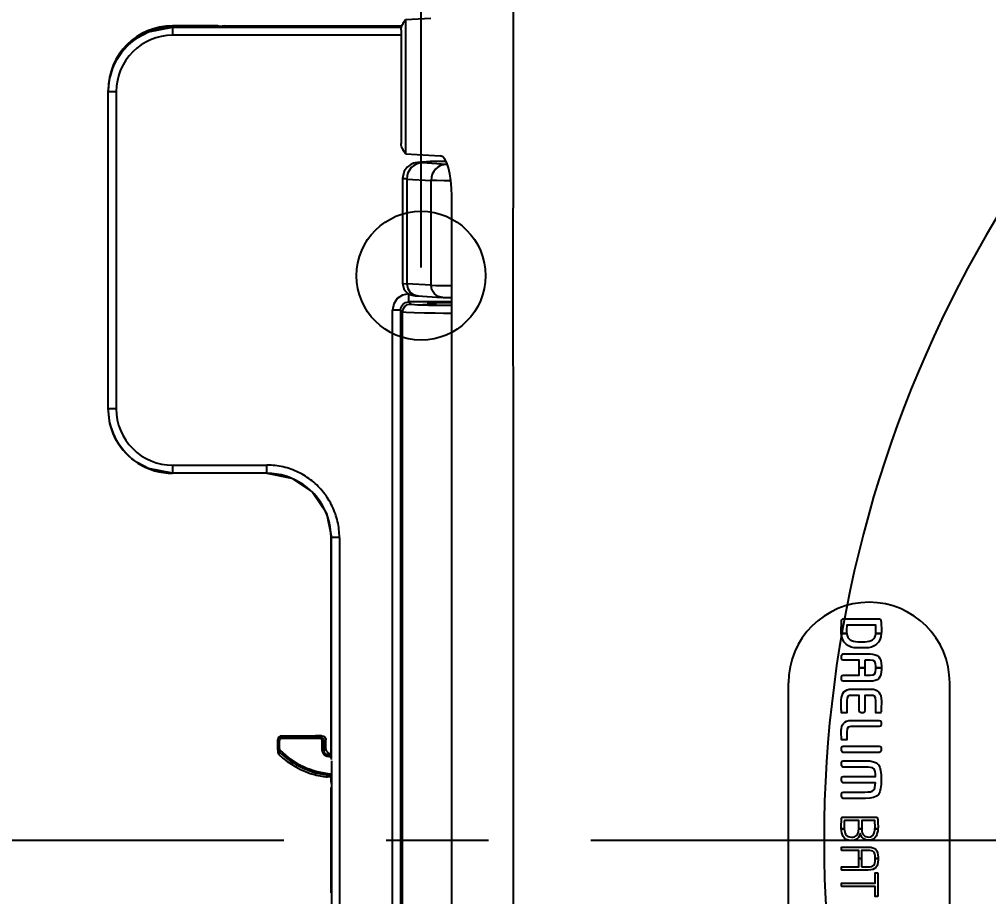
# Model space of a CAD drawing. Header units: millimetres. Extents: x 9575 to 12140, y 93 to 2418.
# Drawn here: x 9979.8 to 10100.1, y 1746.8 to 1855.6 of the extents above; entities that cross this region are included whole.
import ezdxf
from ezdxf.lldxf.tags import DXFTag

# ---------------------------------------------------------------- set-up
doc = ezdxf.new("R2010")
doc.units = ezdxf.units.MM
doc.linetypes.add('CENTER', pattern=[50.8, 31.75, -6.35, 6.35, -6.35])
for name, color, linetype in [('3', 3, 'Continuous'), ('CENTER', 2, 'CENTER'), ('THIN', 8, 'Continuous')]:
    doc.layers.add(name, color=color, linetype=linetype)
doc.styles.get("Standard").update_dxf_attribs({"font": 'NanumGothic.ttf'})
tags = doc.linetypes.add('DASHED', pattern=[0.75, 0.5, -0.25]).pattern_tags.tags
tags[6:7] = [DXFTag(74, 4), DXFTag(75, 0), DXFTag(340, '0'), DXFTag(46, 1.0), DXFTag(50, 0.0), DXFTag(44, 0.0), DXFTag(45, 0.0)]
tags[4:5] = [DXFTag(74, 4), DXFTag(75, 0), DXFTag(340, '0'), DXFTag(46, 1.0), DXFTag(50, 0.0), DXFTag(44, 0.0), DXFTag(45, 0.0)]
doc.dimstyles.new('ISO-25', dxfattribs={"dimtxt": 20, "dimasz": 20, "dimexe": 3, "dimexo": 1, "dimgap": 5, "dimtad": 1, "dimtoh": 1, "dimdec": 0, "dimtxsty": 'Standard', "dimcen": 0, "dimclrd": 3, "dimclre": 3, "dimclrt": 2, "dimadec": 0, "dimazin": 0, "dimtfac": 1, "dimtdec": 0, "dimtmove": 0, "dimatfit": 3, "dimfxl": 0, "dimarcsym": 0})

# ---------------------------------------------------------------- blocks, each defined once
blk = doc.blocks.new('*D39')
at = {"color": 3, "lineweight": -2}
for p, q in [((10029.63, 1824.83), (10029.63, 2011.41)), ((10499.63, 1755.83), (10499.63, 2011.41)), ((10049.63, 2001.41), (10479.63, 2001.41))]:
    blk.add_line(p, q, dxfattribs=at)
at = {"color": 3}
for points in [[(10049.63, 2004.74), (10049.63, 1998.08), (10029.63, 2001.41)], [(10479.63, 2004.74), (10479.63, 1998.08), (10499.63, 2001.41)]]:
    blk.add_solid(points, dxfattribs=at)
at = {"layer": 'Defpoints', "color": 0}
for p in [(10499.63, 2001.41), (10029.63, 1823.83), (10499.63, 1754.83)]:
    blk.add_point(p, dxfattribs=at)
at = {"color": 2, "insert": (10264.63, 2018.91), "char_height": 25, "attachment_point": 5}
blk.add_mtext('470', dxfattribs=at)
blk = doc.blocks.new('*D42')
at = {"color": 3, "lineweight": -2}
for p, q in [((9764.63, 1754.83), (9764.63, 2062.23)), ((10499.63, 1756.83), (10499.63, 2062.23)), ((9784.63, 2052.23), (10479.63, 2052.23))]:
    blk.add_line(p, q, dxfattribs=at)
at = {"color": 3}
for points in [[(9784.63, 2055.57), (9784.63, 2048.9), (9764.63, 2052.23)], [(10479.63, 2055.57), (10479.63, 2048.9), (10499.63, 2052.23)]]:
    blk.add_solid(points, dxfattribs=at)
at = {"layer": 'Defpoints', "color": 0}
for p in [(10499.63, 2052.23), (10499.63, 1755.83), (9764.63, 1753.83)]:
    blk.add_point(p, dxfattribs=at)
at = {"color": 2, "insert": (10132.13, 2069.73), "char_height": 25, "attachment_point": 5}
blk.add_mtext('735', dxfattribs=at)
blk = doc.blocks.new('2E12E')
at = {"color": 2}
for p, q in [((6809.69, 1177.76), (6812.84, 1177.95)), ((6809.69, 1177.76), (6809.69, 1161.12)), ((6786.36, 1176.99), (6780.79, 1176.99)), ((6780.79, 1176.84), (6783.89, 1176.84)), ((6780.79, 1176.84), (6780.79, 1176.82)), ((6780.79, 1176.82), (6809.23, 1176.82)), ((6786.31, 1176.95), (6785.79, 1176.86)), ((6786.31, 1176.95), (6786.36, 1176.99)), ((6787.18, 1177.01), (6786.38, 1176.87)), ((6787.18, 1177.01), (6809.28, 1177)), ((6809.15, 1176.51), (6809.15, 1162.38)), ((6809.15, 1175.82), (6780.79, 1175.82)), ((6772.79, 1168.82), (6772.79, 1168.83)), ((6772.79, 1129.51), (6772.79, 1168.82)), ((6773.79, 1168.82), (6773.79, 1129.51)), ((6809.69, 1161.12), (6814.04, 1160.87)), ((6814.78, 1159.81), (6811.77, 1159.99)), ((6809.33, 1158.05), (6809.33, 1144.99)), ((6809.85, 1157.99), (6809.85, 1144.99)), ((6809.85, 1157.99), (6812.86, 1157.81)), ((6812.86, 1144.81), (6812.86, 1157.81)), ((6815.43, 996.12), (6815.43, 1155.87)), ((6812.86, 1144.81), (6809.85, 1144.99)), ((6815.43, 1142.74), (6810.08, 1142.74)), ((6810.33, 1142.49), (6810.08, 1142.74)), ((6811.19, 1143.5), (6814.21, 1143.31)), ((6808.08, 1010.24), (6808.08, 1141.74)), ((6809.08, 1141.74), (6809.08, 1010.24)), ((6809.33, 1010.5), (6809.33, 1141.49)), ((6772.79, 1129.51), (6772.79, 1129.49)), ((6780.79, 1122.5), (6792.49, 1122.5)), ((6792.49, 1121.5), (6792.49, 1122.5)), ((6792.49, 1121.5), (6780.79, 1121.5)), ((6780.79, 1121.5), (6780.79, 1121.49)), ((6792.47, 1121.49), (6780.79, 1121.49)), ((6792.47, 1121.49), (6792.49, 1121.5)), ((6800.46, 1092.12), (6800.46, 1113.65)), ((6800.47, 1113.65), (6800.46, 1113.65)), ((6800.47, 1113.49), (6800.49, 1113.51)), ((6800.47, 1092.12), (6800.47, 1113.49)), ((6801.49, 1113.51), (6801.49, 1038.48)), ((6800.47, 1087.03), (6800.47, 1092.12)), ((6800.46, 1091.62), (6800.46, 1091.45)), ((6800.46, 1086.7), (6800.46, 1091.45)), ((6794.33, 1088.93), (6798.5, 1088.93)), ((6794.33, 1088.93), (6794.33, 1088.8)), ((6794.33, 1088.8), (6799.06, 1088.8)), ((6799.06, 1088.6), (6794.33, 1088.6)), ((6799.32, 1088.93), (6799.06, 1088.8)), ((6799.06, 1088.6), (6799.06, 1088.8)), ((6793.83, 1088.43), (6793.83, 1088.3)), ((6793.83, 1087.34), (6793.83, 1088.3)), ((6794.03, 1088.3), (6794.03, 1087.34)), ((6799.36, 1087.11), (6799.36, 1088.3)), ((6799.56, 1088.3), (6799.8, 1088.42)), ((6799.56, 1088.3), (6799.56, 1087.11)), ((6799.8, 1087.32), (6799.8, 1088.42)), ((6794.12, 1087.13), (6793.98, 1086.98)), ((6800.49, 1085.99), (6800.48, 1086.34)), ((6800.49, 1085.83), (6800.49, 1080.99)), ((6800.02, 1083.88), (6800, 1083.85)), ((6800.46, 1083.18), (6800.46, 1083.87)), ((6800.46, 1083.18), (6800.46, 1083.02)), ((6800.46, 1069.47), (6800.46, 1082.52)), ((6800.49, 1080.99), (6800.49, 1075.99)), ((6800.49, 1070.98), (6800.49, 1066.16))]:
    blk.add_line(p, q, dxfattribs=at)
for points in [[(6823.02, 1222.75), (6823.04, 1188.55), (6823.06, 1154.36)], [(6772.79, 1168.82), (6772.79, 1168.82), (6772.79, 1168.82), (6772.79, 1168.82), (6773, 1170.63), (6773.4, 1171.88), (6773.9, 1172.88), (6774.48, 1173.74), (6775.13, 1174.47), (6775.74, 1175.02), (6776.4, 1175.5), (6777.81, 1176.24), (6780.79, 1176.82)], [(6780.79, 1176.82), (6780.79, 1176.74), (6780.79, 1176.52), (6780.79, 1176.2), (6780.79, 1175.82)], [(6772.79, 1168.83), (6772.79, 1168.82)], [(6773.79, 1168.82), (6773.41, 1168.82), (6773.08, 1168.82), (6772.87, 1168.82), (6772.79, 1168.82)], [(6812.74, 1160.15), (6812.29, 1160.13), (6811.6, 1160.1), (6811.16, 1160.06), (6810.9, 1160.01), (6810.66, 1159.94), (6810.33, 1159.79), (6809.9, 1159.45), (6809.54, 1158.95), (6809.34, 1158.28), (6809.33, 1158.05)], [(6811.77, 1159.99), (6811.37, 1160.03), (6811.4, 1160.07), (6811.88, 1160.11), (6812.77, 1160.15)], [(6815.28, 1157.77), (6814.47, 1157.78), (6813.52, 1157.79), (6812.86, 1157.81)], [(6823.1, 1075.99), (6823.09, 1115.17), (6823.05, 1154.36)], [(6809.33, 1145.05), (6809.34, 1144.9), (6809.48, 1144.39), (6809.72, 1144.04), (6809.98, 1143.81), (6810.22, 1143.68), (6810.39, 1143.61), (6810.53, 1143.57), (6810.68, 1143.54), (6810.89, 1143.52), (6811.2, 1143.5)], [(6809.33, 1145.05), (6809.85, 1144.99)], [(6809.85, 1144.99), (6809.96, 1144.42), (6810.27, 1143.93), (6810.74, 1143.61), (6811.29, 1143.49)], [(6812.86, 1144.81), (6813.44, 1144.79), (6814.28, 1144.78), (6815.31, 1144.77), (6815.43, 1144.77)], [(6814.3, 1143.31), (6813.75, 1143.42), (6813.28, 1143.75), (6812.97, 1144.23), (6812.86, 1144.81)], [(6810.08, 1143.74), (6809.31, 1143.59), (6808.66, 1143.16), (6808.23, 1142.51), (6808.08, 1141.74)], [(6809.08, 1141.74), (6809.15, 1142.13), (6809.37, 1142.45), (6809.69, 1142.67), (6810.08, 1142.74)], [(6810.08, 1143.74), (6810.08, 1143.36), (6810.08, 1143.04), (6810.08, 1142.82), (6810.08, 1142.74)], [(6814.3, 1143.31), (6814.7, 1143.29), (6815.3, 1143.28), (6815.42, 1143.28)], [(6809.08, 1141.74), (6808.99, 1141.74), (6808.78, 1141.74), (6808.45, 1141.74), (6808.08, 1141.74)], [(6809.08, 1141.74), (6809.33, 1141.49)], [(6809.33, 1141.49), (6809.41, 1141.87), (6809.62, 1142.2), (6809.95, 1142.41), (6810.33, 1142.49)], [(6815.43, 1141.31), (6814.41, 1141.32), (6813.38, 1141.34), (6812.04, 1141.36), (6810.77, 1141.39), (6809.77, 1141.44), (6809.33, 1141.49)], [(6780.79, 1121.5), (6777.81, 1122.08), (6776.4, 1122.82), (6775.74, 1123.3), (6775.13, 1123.85), (6774.64, 1124.39), (6774.18, 1125), (6773.76, 1125.68), (6773.4, 1126.44), (6773, 1127.69), (6772.79, 1129.51)], [(6772.79, 1129.51), (6772.87, 1129.51), (6773.08, 1129.51), (6773.41, 1129.51), (6773.79, 1129.51)], [(6780.79, 1122.5), (6780.79, 1122.13), (6780.79, 1121.8), (6780.79, 1121.59), (6780.79, 1121.5)], [(6792.49, 1121.5), (6795.54, 1120.9), (6798.14, 1119.17), (6799.88, 1116.58), (6800.49, 1113.51)], [(6800.49, 1085.99), (6800.49, 1113.51)], [(6801.49, 1113.51), (6801.11, 1113.51), (6800.79, 1113.51), (6800.57, 1113.51), (6800.49, 1113.51)], [(6793.83, 1088.3), (6793.84, 1088.42), (6793.88, 1088.52), (6793.94, 1088.61), (6794.01, 1088.69), (6794.17, 1088.77), (6794.33, 1088.8)], [(6794.33, 1088.8), (6794.33, 1088.78), (6794.33, 1088.73), (6794.33, 1088.66), (6794.33, 1088.6)], [(6799.06, 1088.8), (6799.16, 1088.78), (6799.26, 1088.75), (6799.35, 1088.7), (6799.42, 1088.64), (6799.52, 1088.47), (6799.56, 1088.3)], [(6799.32, 1088.93), (6799.52, 1088.88), (6799.66, 1088.78), (6799.76, 1088.64), (6799.79, 1088.53), (6799.8, 1088.44), (6799.8, 1088.42)], [(6794.03, 1088.3), (6793.95, 1088.3), (6793.88, 1088.3), (6793.84, 1088.3), (6793.83, 1088.3)], [(6793.98, 1086.98), (6793.91, 1087.06), (6793.87, 1087.15), (6793.84, 1087.24), (6793.83, 1087.34)], [(6793.83, 1087.34), (6793.84, 1087.34), (6793.89, 1087.34), (6793.96, 1087.34), (6794.03, 1087.34)], [(6793.83, 1087.34), (6793.83, 1086.96)], [(6799.56, 1088.3), (6799.54, 1088.3), (6799.49, 1088.3), (6799.42, 1088.3), (6799.36, 1088.3)], [(6799.8, 1087.32), (6799.56, 1087.11)], [(6799.8, 1087.32), (6799.81, 1087.21), (6799.84, 1087.12), (6799.89, 1087.02), (6799.96, 1086.93), (6800, 1086.88)], [(6793.98, 1086.98), (6793.99, 1086.6)], [(6799.36, 1087.11), (6799.43, 1087.11), (6799.49, 1087.11), (6799.54, 1087.11), (6799.56, 1087.11)], [(6799.97, 1086.61), (6799.81, 1086.67), (6799.67, 1086.79), (6799.59, 1086.94), (6799.56, 1087.11)], [(6799.97, 1086.62), (6799.97, 1086.6), (6799.96, 1086.55), (6799.95, 1086.49), (6799.94, 1086.42)], [(6799.97, 1086.61), (6800, 1086.64), (6800.02, 1086.65), (6800.05, 1086.68), (6800.1, 1086.72), (6800.13, 1086.74), (6800.14, 1086.75), (6800.14, 1086.75)], [(6800.02, 1086.82), (6800.04, 1086.8), (6800.09, 1086.77), (6800.12, 1086.76), (6800.14, 1086.75)], [(6800.45, 1086.7), (6800.22, 1086.74), (6800.14, 1086.75)], [(6798.5, 1084.09), (6798.59, 1084.07), (6799.1, 1083.95), (6799.53, 1083.88), (6799.83, 1083.85), (6799.98, 1083.84), (6800, 1083.85)], [(6800.02, 1083.88), (6800.05, 1083.89), (6800.23, 1083.88), (6800.45, 1083.87)], [(6800.48, 1083.3), (6800.47, 1083.26), (6800.46, 1083.19), (6800.46, 1083.18)], [(6800.49, 1075.99), (6800.49, 1073.99), (6800.49, 1070.99)], [(6823.05, 997.63), (6823.09, 1036.81), (6823.1, 1075.99)]]:
    blk.add_lwpolyline(points, dxfattribs=at)
for centre, radius, start, end in [((6780.79, 1168.82), 7, 90.009, 180.0064), ((6780.79, 1129.5), 7, 179.9907, 269.9939), ((6794.33, 1088.3), 0.3, 90.0054, 180.0075), ((6799.06, 1088.3), 0.3, 0.0171, 90.021), ((6794.33, 1087.34), 0.301, 179.9899, 225.6049), ((6801.33, 1094.49), 10.51, 225.6118, 265.425), ((6801.33, 1094.49), 10.78, 227.0817, 254.799), ((6801.33, 1094.49), 10.31, 225.6125, 265.3361), ((6801.33, 1094.49), 8.19, 260.2197, 264.0535), ((6801.33, 1094.49), 7.99, 260.2195, 263.8756)]:
    blk.add_arc(centre, radius, start, end, dxfattribs=at)
for centre, major_axis, ratio, start_param, end_param in [((6780.79, 1168.99), (-4.21, 6.81), 0.99966, 5.729789, 7.30029), ((6780.79, 1168.83), (0, 8), 0.999848, 0.098926, 1.570811), ((6780.79, 1168.83), (0, 8), 0.999848, 0.000015, 0.098926), ((6783.89, 1176.88), (-2.5, 0), 0.017455, 1.570806, 3.036883), ((6783.8, 1176.86), (2, 0), 0.017449, 5.715526, 6.178563), ((6786.31, 1176.45), (-0.229, 0.445), 0.99869, 5.363377, 5.807797), ((6786.36, 1176.49), (0, 0.5), 0.999695, 5.719812, 6.283185), ((6814.01, 1155.87), (0, 5), 0.284012, 4.712867, 6.26645), ((6811.77, 1157.99), (0.12, 2), 0.961126, 0.063244, 1.629234), ((6820.64, 1160.07), (9, 0), 0.017453, 2.317366, 2.635123), ((6814.78, 1157.81), (-0.12, -2), 0.961133, 3.204845, 4.770831), ((6823.19, 1160.02), (12.75, 0), 0.017453, 2.296645, 2.317381), ((6818.63, 1159.83), (4, 0), 0.017451, 3.420757, 3.502606), ((6822.83, 1142.49), (12.5, 0), 0.017452, 3.158684, 3.190646), ((6822.83, 1142.49), (12.5, 0), 0.017452, 3.190646, 4.079319), ((6780.79, 1129.49), (0, 8), 0.999848, 1.570782, 1.599305), ((6780.79, 1129.49), (0, 8), 0.999848, 1.599305, 2.571298), ((6780.79, 1129.49), (0, 8), 0.999848, 2.571298, 3.141578), ((6792.47, 1113.49), (-5.66, -5.66), 0.999695, 2.727332, 3.926845), ((6792.46, 1113.5), (7.66, 2.32), 0.999451, 5.989191, 6.672186), ((6794.33, 1088.43), (0, 0.5), 0.999848, 0, 1.570796), ((6798.5, 1088.91), (-1.5, 0), 0.017455, 4.13565, 4.712389), ((6794.33, 1086.96), (0, 0.5), 0.998838, 1.569846, 2.39245), ((6800.09, 1087.14), (0.088, -0.575), 0.246445, 5.145086, 5.272141), ((6800.49, 1087.03), (0, 0.8), 0.017455, 1.570796, 2.617994)]:
    blk.add_ellipse(centre, major_axis=major_axis, ratio=ratio, start_param=start_param, end_param=end_param, dxfattribs=at)
for points in [[(6809.15, 1176.51), (6809.15, 1176.61), (6809.19, 1176.85), (6809.37, 1177.27), (6809.57, 1177.59), (6809.69, 1177.76)], [(6809.69, 1161.12), (6809.57, 1161.29), (6809.37, 1161.62), (6809.19, 1162.04), (6809.15, 1162.27), (6809.15, 1162.38)], [(6809.85, 1157.99), (6809.74, 1158), (6809.54, 1158.01), (6809.37, 1158.03), (6809.33, 1158.04), (6809.33, 1158.05)], [(6801.49, 1113.51), (6801.49, 1114.19), (6801.34, 1115.53), (6800.66, 1117.45), (6799.58, 1119.17), (6798.15, 1120.6), (6796.44, 1121.68), (6794.52, 1122.35), (6793.18, 1122.5), (6792.49, 1122.5)], [(6799.36, 1087.11), (6799.36, 1087.04), (6799.37, 1086.91), (6799.45, 1086.73), (6799.58, 1086.58), (6799.75, 1086.47), (6799.87, 1086.43), (6799.94, 1086.42)]]:
    blk.add_open_spline(points, degree=3, dxfattribs=at)
for points, knots in [([(6815.38, 1142.64), (6815.3, 1142.64), (6814.63, 1142.63), (6813.51, 1142.61), (6812.71, 1142.59), (6812.38, 1142.58)], [0.7250178, 0.7250178, 0.7250178, 0.7250178, 0.7333333, 0.8, 0.8633974, 0.8633974, 0.8633974, 0.8633974]), ([(6811.82, 1142.43), (6811.96, 1142.43), (6812.41, 1142.4), (6813.46, 1142.37), (6814.6, 1142.35), (6815.29, 1142.34), (6815.38, 1142.34)], [0.0935878, 0.0935878, 0.0935878, 0.0935878, 0.1333333, 0.2, 0.2666667, 0.2762044, 0.2762044, 0.2762044, 0.2762044])]:
    blk.add_open_spline(points, degree=3, knots=knots, dxfattribs=at)
at = {"layer": 'THIN', "color": 2, "linetype": 'DASHED', "ltscale": 3}
for p, q in [((6857.22, 1056.49), (6857.22, 1095.49)), ((6877.22, 1056.49), (6877.22, 1095.49))]:
    blk.add_line(p, q, dxfattribs=at)
blk.add_arc((6867.22, 1095.49), 10, 0, 180, dxfattribs=at)
at = {"layer": 'THIN', "color": 2}
for points, knots in [([(6864.44, 1101.63), (6864.43, 1101.72), (6864.42, 1101.82), (6864.42, 1101.92), (6864.42, 1101.92), (6864.42, 1101.92), (6864.44, 1102.51), (6864.44, 1102.66), (6864.44, 1102.66), (6864.44, 1102.66), (6868.03, 1102.66), (6868.03, 1102.66), (6868.03, 1102.66), (6868.06, 1102.36), (6868.07, 1101.92), (6868.07, 1101.91), (6868.07, 1101.91), (6868.07, 1101.81), (6868.06, 1101.72), (6868.05, 1101.63), (6868.05, 1101.63), (6868.05, 1101.63), (6868.73, 1101.63), (6868.73, 1101.63), (6868.73, 1101.63), (6868.73, 1101.72), (6868.74, 1101.82), (6868.74, 1101.92), (6868.74, 1101.92), (6868.74, 1102.4), (6868.71, 1103.04), (6868.68, 1103.24), (6868.68, 1103.24), (6868.66, 1103.37), (6868.56, 1103.46), (6868.43, 1103.46), (6868.43, 1103.46), (6868.43, 1103.46), (6864.07, 1103.46), (6864.07, 1103.46), (6864.07, 1103.46), (6863.93, 1103.46), (6863.84, 1103.37), (6863.81, 1103.24), (6863.81, 1103.24), (6863.79, 1103.1), (6863.77, 1102.73), (6863.76, 1102.35), (6863.76, 1102.35), (6863.76, 1102.35), (6863.76, 1101.72), (6863.76, 1101.72), (6863.76, 1101.72), (6863.76, 1101.69), (6863.76, 1101.66), (6863.76, 1101.63), (6863.76, 1101.63), (6863.76, 1101.63), (6864.44, 1101.63), (6864.44, 1101.63)], [0, 0, 0, 0, 0.066667, 0.066667, 0.066667, 0.066667, 0.133333, 0.133333, 0.133333, 0.133333, 0.2, 0.2, 0.2, 0.2, 0.266667, 0.266667, 0.266667, 0.266667, 0.333333, 0.333333, 0.333333, 0.333333, 0.4, 0.4, 0.4, 0.4, 0.466667, 0.466667, 0.466667, 0.466667, 0.533333, 0.533333, 0.533333, 0.533333, 0.6, 0.6, 0.6, 0.6, 0.666667, 0.666667, 0.666667, 0.666667, 0.733333, 0.733333, 0.733333, 0.733333, 0.8, 0.8, 0.8, 0.8, 0.866667, 0.866667, 0.866667, 0.866667, 0.933333, 0.933333, 0.933333, 0.933333, 1, 1, 1, 1]), ([(6865.82, 1100.6), (6864.99, 1100.6), (6864.53, 1100.94), (6864.44, 1101.63), (6864.44, 1101.63), (6864.44, 1101.63), (6863.76, 1101.63), (6863.76, 1101.63), (6863.76, 1101.63), (6863.86, 1100.45), (6864.56, 1099.83), (6865.82, 1099.83), (6865.82, 1099.83), (6865.82, 1099.83), (6866.68, 1099.83), (6866.68, 1099.83), (6866.68, 1099.83), (6867.93, 1099.83), (6868.63, 1100.45), (6868.73, 1101.63), (6868.73, 1101.63), (6868.73, 1101.63), (6868.05, 1101.63), (6868.05, 1101.63), (6868.05, 1101.63), (6867.96, 1100.92), (6867.53, 1100.6), (6866.68, 1100.6), (6866.68, 1100.6), (6866.68, 1100.6), (6865.82, 1100.6), (6865.82, 1100.6)], [0, 0, 0, 0, 0.125, 0.125, 0.125, 0.125, 0.25, 0.25, 0.25, 0.25, 0.375, 0.375, 0.375, 0.375, 0.5, 0.5, 0.5, 0.5, 0.625, 0.625, 0.625, 0.625, 0.75, 0.75, 0.75, 0.75, 0.875, 0.875, 0.875, 0.875, 1, 1, 1, 1]), ([(6866.68, 1098.3), (6866.68, 1098.3), (6867.33, 1098.3), (6867.33, 1098.3), (6867.33, 1098.3), (6867.95, 1098.3), (6868.05, 1098.12), (6868.05, 1097.58), (6868.05, 1097.58), (6868.05, 1097.58), (6868.05, 1097.38), (6868.05, 1097.38), (6868.05, 1097.38), (6868.05, 1097.38), (6868.74, 1097.38), (6868.74, 1097.38), (6868.74, 1097.38), (6868.74, 1097.38), (6868.74, 1097.58), (6868.74, 1097.58), (6868.74, 1097.58), (6868.74, 1098.62), (6868.31, 1099.08), (6867.33, 1099.08), (6867.33, 1099.08), (6867.33, 1099.08), (6864.01, 1099.08), (6864.01, 1099.08), (6864.01, 1099.08), (6863.89, 1099.08), (6863.79, 1098.99), (6863.79, 1098.88), (6863.79, 1098.88), (6863.79, 1098.88), (6863.79, 1098.51), (6863.79, 1098.51), (6863.79, 1098.51), (6863.79, 1098.38), (6863.91, 1098.3), (6864.01, 1098.3), (6864.01, 1098.3), (6864.01, 1098.3), (6866, 1098.3), (6866, 1098.3), (6866, 1098.3), (6866, 1098.3), (6866, 1097.38), (6866, 1097.38), (6866, 1097.38), (6866, 1097.38), (6866.68, 1097.38), (6866.68, 1097.38), (6866.68, 1097.38), (6866.68, 1097.38), (6866.68, 1098.3), (6866.68, 1098.3)], [0, 0, 0, 0, 0.071429, 0.071429, 0.071429, 0.071429, 0.142857, 0.142857, 0.142857, 0.142857, 0.214286, 0.214286, 0.214286, 0.214286, 0.285714, 0.285714, 0.285714, 0.285714, 0.357143, 0.357143, 0.357143, 0.357143, 0.428571, 0.428571, 0.428571, 0.428571, 0.5, 0.5, 0.5, 0.5, 0.571429, 0.571429, 0.571429, 0.571429, 0.642857, 0.642857, 0.642857, 0.642857, 0.714286, 0.714286, 0.714286, 0.714286, 0.785714, 0.785714, 0.785714, 0.785714, 0.857143, 0.857143, 0.857143, 0.857143, 0.928571, 0.928571, 0.928571, 0.928571, 1, 1, 1, 1]), ([(6868.05, 1097.38), (6868.05, 1097.38), (6868.05, 1097.2), (6868.05, 1097.2), (6868.05, 1097.2), (6868.05, 1096.65), (6867.95, 1096.47), (6867.33, 1096.47), (6867.33, 1096.47), (6867.33, 1096.47), (6866.68, 1096.47), (6866.68, 1096.47), (6866.68, 1096.47), (6866.68, 1096.47), (6866.68, 1097.38), (6866.68, 1097.38), (6866.68, 1097.38), (6866.68, 1097.38), (6866, 1097.38), (6866, 1097.38), (6866, 1097.38), (6866, 1097.38), (6866, 1096.47), (6866, 1096.47), (6866, 1096.47), (6866, 1096.47), (6864.01, 1096.47), (6864.01, 1096.47), (6864.01, 1096.47), (6863.89, 1096.47), (6863.79, 1096.37), (6863.79, 1096.26), (6863.79, 1096.26), (6863.79, 1096.26), (6863.79, 1095.9), (6863.79, 1095.9), (6863.79, 1095.9), (6863.79, 1095.77), (6863.91, 1095.69), (6864.01, 1095.69), (6864.01, 1095.69), (6864.01, 1095.69), (6867.33, 1095.69), (6867.33, 1095.69), (6867.33, 1095.69), (6868.31, 1095.69), (6868.74, 1096.15), (6868.74, 1097.2), (6868.74, 1097.2), (6868.74, 1097.2), (6868.74, 1097.38), (6868.74, 1097.38), (6868.74, 1097.38), (6868.74, 1097.38), (6868.05, 1097.38), (6868.05, 1097.38)], [0, 0, 0, 0, 0.071429, 0.071429, 0.071429, 0.071429, 0.142857, 0.142857, 0.142857, 0.142857, 0.214286, 0.214286, 0.214286, 0.214286, 0.285714, 0.285714, 0.285714, 0.285714, 0.357143, 0.357143, 0.357143, 0.357143, 0.428571, 0.428571, 0.428571, 0.428571, 0.5, 0.5, 0.5, 0.5, 0.571429, 0.571429, 0.571429, 0.571429, 0.642857, 0.642857, 0.642857, 0.642857, 0.714286, 0.714286, 0.714286, 0.714286, 0.785714, 0.785714, 0.785714, 0.785714, 0.857143, 0.857143, 0.857143, 0.857143, 0.928571, 0.928571, 0.928571, 0.928571, 1, 1, 1, 1]), ([(6863.79, 1091.82), (6863.79, 1091.82), (6863.79, 1091.79), (6863.79, 1091.79), (6863.79, 1091.79), (6863.79, 1091.79), (6864.46, 1091.79), (6864.46, 1091.79), (6864.46, 1091.79), (6864.46, 1091.79), (6864.46, 1093.22), (6864.46, 1093.22), (6864.46, 1093.22), (6864.46, 1093.94), (6864.65, 1093.94), (6865.02, 1093.94), (6865.02, 1093.94), (6865.02, 1093.94), (6866, 1093.94), (6866, 1093.94), (6866, 1093.94), (6866, 1093.94), (6866, 1092.01), (6866, 1092.01), (6866, 1092.01), (6866, 1091.89), (6866.09, 1091.79), (6866.21, 1091.79), (6866.21, 1091.79), (6866.21, 1091.79), (6866.46, 1091.79), (6866.46, 1091.79), (6866.46, 1091.79), (6866.58, 1091.79), (6866.68, 1091.89), (6866.68, 1092.01), (6866.68, 1092.01), (6866.68, 1092.01), (6866.68, 1093.94), (6866.68, 1093.94), (6866.68, 1093.94), (6866.68, 1093.94), (6867.47, 1093.94), (6867.47, 1093.94), (6867.47, 1093.94), (6867.84, 1093.94), (6868.04, 1093.94), (6868.04, 1093.22), (6868.04, 1093.22), (6868.04, 1093.22), (6868.03, 1091.79), (6868.03, 1091.79), (6868.03, 1091.79), (6868.03, 1091.79), (6868.69, 1091.79), (6868.69, 1091.79), (6868.69, 1091.79), (6868.69, 1091.79), (6868.7, 1091.94), (6868.7, 1091.94), (6868.7, 1091.94), (6868.73, 1092.22), (6868.74, 1092.87), (6868.74, 1093.23), (6868.74, 1093.23), (6868.74, 1094.24), (6868.32, 1094.72), (6867.47, 1094.72), (6867.47, 1094.72), (6867.47, 1094.72), (6865.02, 1094.72), (6865.02, 1094.72), (6865.02, 1094.72), (6864.2, 1094.72), (6863.79, 1094.27), (6863.76, 1093.35), (6863.76, 1093.35), (6863.76, 1093.35), (6863.76, 1092.56), (6863.76, 1092.56), (6863.76, 1092.56), (6863.76, 1092.3), (6863.77, 1092.07), (6863.78, 1091.94), (6863.78, 1091.94), (6863.78, 1091.94), (6863.79, 1091.82), (6863.79, 1091.82)], [0, 0, 0, 0, 0.045455, 0.045455, 0.045455, 0.045455, 0.090909, 0.090909, 0.090909, 0.090909, 0.136364, 0.136364, 0.136364, 0.136364, 0.181818, 0.181818, 0.181818, 0.181818, 0.227273, 0.227273, 0.227273, 0.227273, 0.272727, 0.272727, 0.272727, 0.272727, 0.318182, 0.318182, 0.318182, 0.318182, 0.363636, 0.363636, 0.363636, 0.363636, 0.409091, 0.409091, 0.409091, 0.409091, 0.454545, 0.454545, 0.454545, 0.454545, 0.5, 0.5, 0.5, 0.5, 0.545455, 0.545455, 0.545455, 0.545455, 0.590909, 0.590909, 0.590909, 0.590909, 0.636364, 0.636364, 0.636364, 0.636364, 0.681818, 0.681818, 0.681818, 0.681818, 0.727273, 0.727273, 0.727273, 0.727273, 0.772727, 0.772727, 0.772727, 0.772727, 0.818182, 0.818182, 0.818182, 0.818182, 0.863636, 0.863636, 0.863636, 0.863636, 0.909091, 0.909091, 0.909091, 0.909091, 0.954545, 0.954545, 0.954545, 0.954545, 1, 1, 1, 1]), ([(6863.8, 1088.56), (6863.8, 1088.56), (6863.82, 1088.45), (6863.82, 1088.45), (6863.82, 1088.45), (6863.82, 1088.45), (6863.83, 1088.42), (6863.83, 1088.42), (6863.83, 1088.42), (6863.83, 1088.42), (6864.46, 1088.42), (6864.46, 1088.42), (6864.46, 1088.42), (6864.46, 1088.42), (6864.46, 1089.4), (6864.46, 1089.4), (6864.46, 1089.4), (6864.46, 1090.07), (6864.7, 1090.07), (6864.95, 1090.07), (6864.95, 1090.07), (6864.95, 1090.07), (6868.48, 1090.07), (6868.48, 1090.07), (6868.48, 1090.07), (6868.6, 1090.07), (6868.7, 1090.17), (6868.7, 1090.29), (6868.7, 1090.29), (6868.7, 1090.29), (6868.7, 1090.63), (6868.7, 1090.63), (6868.7, 1090.63), (6868.7, 1090.75), (6868.6, 1090.85), (6868.48, 1090.85), (6868.48, 1090.85), (6868.48, 1090.85), (6865.02, 1090.85), (6865.02, 1090.85), (6865.02, 1090.85), (6864.02, 1090.85), (6863.79, 1090.24), (6863.76, 1089.63), (6863.76, 1089.63), (6863.76, 1089.63), (6863.76, 1089.04), (6863.76, 1089.04), (6863.76, 1089.04), (6863.77, 1088.84), (6863.78, 1088.75), (6863.79, 1088.65), (6863.79, 1088.65), (6863.79, 1088.65), (6863.8, 1088.56), (6863.8, 1088.56)], [0, 0, 0, 0, 0.071429, 0.071429, 0.071429, 0.071429, 0.142857, 0.142857, 0.142857, 0.142857, 0.214286, 0.214286, 0.214286, 0.214286, 0.285714, 0.285714, 0.285714, 0.285714, 0.357143, 0.357143, 0.357143, 0.357143, 0.428571, 0.428571, 0.428571, 0.428571, 0.5, 0.5, 0.5, 0.5, 0.571429, 0.571429, 0.571429, 0.571429, 0.642857, 0.642857, 0.642857, 0.642857, 0.714286, 0.714286, 0.714286, 0.714286, 0.785714, 0.785714, 0.785714, 0.785714, 0.857143, 0.857143, 0.857143, 0.857143, 0.928571, 0.928571, 0.928571, 0.928571, 1, 1, 1, 1]), ([(6868.7, 1087.44), (6868.7, 1087.57), (6868.59, 1087.65), (6868.48, 1087.65), (6868.48, 1087.65), (6868.48, 1087.65), (6864.01, 1087.65), (6864.01, 1087.65), (6864.01, 1087.65), (6863.89, 1087.65), (6863.79, 1087.55), (6863.79, 1087.44), (6863.79, 1087.44), (6863.79, 1087.44), (6863.79, 1087.08), (6863.79, 1087.08), (6863.79, 1087.08), (6863.79, 1086.95), (6863.91, 1086.87), (6864.01, 1086.87), (6864.01, 1086.87), (6864.01, 1086.87), (6868.48, 1086.87), (6868.48, 1086.87), (6868.48, 1086.87), (6868.6, 1086.87), (6868.7, 1086.96), (6868.7, 1087.08), (6868.7, 1087.08), (6868.7, 1087.08), (6868.7, 1087.44), (6868.7, 1087.44)], [0, 0, 0, 0, 0.125, 0.125, 0.125, 0.125, 0.25, 0.25, 0.25, 0.25, 0.375, 0.375, 0.375, 0.375, 0.5, 0.5, 0.5, 0.5, 0.625, 0.625, 0.625, 0.625, 0.75, 0.75, 0.75, 0.75, 0.875, 0.875, 0.875, 0.875, 1, 1, 1, 1]), ([(6863.79, 1081.75), (6863.79, 1081.75), (6863.79, 1081.38), (6863.79, 1081.38), (6863.79, 1081.38), (6863.79, 1081.25), (6863.91, 1081.17), (6864.01, 1081.17), (6864.01, 1081.17), (6864.01, 1081.17), (6866.76, 1081.17), (6866.76, 1081.17), (6866.76, 1081.17), (6868.43, 1081.17), (6868.72, 1081.72), (6868.72, 1083.5), (6868.72, 1083.5), (6868.72, 1085.28), (6868.43, 1085.84), (6866.76, 1085.84), (6866.76, 1085.84), (6866.76, 1085.84), (6864.01, 1085.84), (6864.01, 1085.84), (6864.01, 1085.84), (6863.89, 1085.84), (6863.79, 1085.74), (6863.79, 1085.63), (6863.79, 1085.63), (6863.79, 1085.63), (6863.79, 1085.26), (6863.79, 1085.26), (6863.79, 1085.26), (6863.79, 1085.13), (6863.91, 1085.05), (6864.01, 1085.05), (6864.01, 1085.05), (6864.01, 1085.05), (6866.7, 1085.05), (6866.7, 1085.05), (6866.7, 1085.05), (6867.88, 1085.05), (6867.99, 1084.89), (6868, 1083.89), (6868, 1083.89), (6868, 1083.89), (6864.01, 1083.89), (6864.01, 1083.89), (6864.01, 1083.89), (6863.88, 1083.89), (6863.79, 1083.8), (6863.79, 1083.68), (6863.79, 1083.68), (6863.79, 1083.68), (6863.79, 1083.32), (6863.79, 1083.32), (6863.79, 1083.32), (6863.79, 1083.19), (6863.91, 1083.11), (6864.01, 1083.11), (6864.01, 1083.11), (6864.01, 1083.11), (6867.99, 1083.11), (6867.99, 1083.11), (6867.99, 1083.11), (6867.99, 1082.65), (6867.94, 1082.35), (6867.77, 1082.18), (6867.77, 1082.18), (6867.59, 1081.99), (6867.24, 1081.96), (6866.7, 1081.96), (6866.7, 1081.96), (6866.7, 1081.96), (6864.01, 1081.96), (6864.01, 1081.96), (6864.01, 1081.96), (6863.89, 1081.96), (6863.79, 1081.86), (6863.79, 1081.75)], [0, 0, 0, 0, 0.05, 0.05, 0.05, 0.05, 0.1, 0.1, 0.1, 0.1, 0.15, 0.15, 0.15, 0.15, 0.2, 0.2, 0.2, 0.2, 0.25, 0.25, 0.25, 0.25, 0.3, 0.3, 0.3, 0.3, 0.35, 0.35, 0.35, 0.35, 0.4, 0.4, 0.4, 0.4, 0.45, 0.45, 0.45, 0.45, 0.5, 0.5, 0.5, 0.5, 0.55, 0.55, 0.55, 0.55, 0.6, 0.6, 0.6, 0.6, 0.65, 0.65, 0.65, 0.65, 0.7, 0.7, 0.7, 0.7, 0.75, 0.75, 0.75, 0.75, 0.8, 0.8, 0.8, 0.8, 0.85, 0.85, 0.85, 0.85, 0.9, 0.9, 0.9, 0.9, 0.95, 0.95, 0.95, 0.95, 1, 1, 1, 1]), ([(6864.13, 1077.39), (6864.12, 1077.49), (6864.12, 1077.59), (6864.12, 1077.69), (6864.12, 1077.69), (6864.12, 1077.92), (6864.14, 1078.14), (6864.14, 1078.35), (6864.14, 1078.35), (6864.14, 1078.35), (6864.15, 1078.43), (6864.15, 1078.43), (6864.15, 1078.43), (6864.15, 1078.43), (6865.93, 1078.43), (6865.93, 1078.43), (6865.93, 1078.43), (6865.93, 1078.43), (6865.93, 1077.39), (6865.93, 1077.39), (6865.93, 1077.39), (6865.93, 1077.39), (6866.3, 1077.39), (6866.3, 1077.39), (6866.3, 1077.39), (6866.3, 1077.39), (6866.3, 1078.43), (6866.3, 1078.43), (6866.3, 1078.43), (6866.3, 1078.43), (6867.93, 1078.43), (6867.93, 1078.43), (6867.93, 1078.43), (6867.93, 1078.43), (6867.94, 1078.35), (6867.94, 1078.35), (6867.94, 1078.35), (6867.94, 1078.17), (6867.95, 1077.94), (6867.95, 1077.73), (6867.95, 1077.73), (6867.95, 1077.61), (6867.95, 1077.5), (6867.94, 1077.39), (6867.94, 1077.39), (6867.94, 1077.39), (6868.31, 1077.39), (6868.31, 1077.39), (6868.31, 1077.39), (6868.32, 1077.5), (6868.32, 1077.61), (6868.32, 1077.73), (6868.32, 1077.73), (6868.32, 1078.13), (6868.3, 1078.51), (6868.27, 1078.71), (6868.27, 1078.71), (6868.26, 1078.76), (6868.25, 1078.79), (6868.23, 1078.81), (6868.23, 1078.81), (6868.22, 1078.82), (6868.18, 1078.84), (6868.12, 1078.84), (6868.12, 1078.84), (6868.12, 1078.84), (6863.97, 1078.84), (6863.97, 1078.84), (6863.97, 1078.84), (6863.9, 1078.84), (6863.87, 1078.82), (6863.85, 1078.81), (6863.85, 1078.81), (6863.84, 1078.8), (6863.82, 1078.77), (6863.81, 1078.7), (6863.81, 1078.7), (6863.78, 1078.47), (6863.75, 1078.1), (6863.75, 1077.69), (6863.75, 1077.69), (6863.75, 1077.59), (6863.76, 1077.49), (6863.76, 1077.39), (6863.76, 1077.39), (6863.76, 1077.39), (6864.13, 1077.39), (6864.13, 1077.39)], [0, 0, 0, 0, 0.045455, 0.045455, 0.045455, 0.045455, 0.090909, 0.090909, 0.090909, 0.090909, 0.136364, 0.136364, 0.136364, 0.136364, 0.181818, 0.181818, 0.181818, 0.181818, 0.227273, 0.227273, 0.227273, 0.227273, 0.272727, 0.272727, 0.272727, 0.272727, 0.318182, 0.318182, 0.318182, 0.318182, 0.363636, 0.363636, 0.363636, 0.363636, 0.409091, 0.409091, 0.409091, 0.409091, 0.454545, 0.454545, 0.454545, 0.454545, 0.5, 0.5, 0.5, 0.5, 0.545455, 0.545455, 0.545455, 0.545455, 0.590909, 0.590909, 0.590909, 0.590909, 0.636364, 0.636364, 0.636364, 0.636364, 0.681818, 0.681818, 0.681818, 0.681818, 0.727273, 0.727273, 0.727273, 0.727273, 0.772727, 0.772727, 0.772727, 0.772727, 0.818182, 0.818182, 0.818182, 0.818182, 0.863636, 0.863636, 0.863636, 0.863636, 0.909091, 0.909091, 0.909091, 0.909091, 0.954545, 0.954545, 0.954545, 0.954545, 1, 1, 1, 1]), ([(6865.04, 1076.36), (6864.69, 1076.36), (6864.44, 1076.49), (6864.3, 1076.74), (6864.3, 1076.74), (6864.2, 1076.91), (6864.15, 1077.13), (6864.13, 1077.39), (6864.13, 1077.39), (6864.13, 1077.39), (6863.76, 1077.39), (6863.76, 1077.39), (6863.76, 1077.39), (6863.79, 1077.03), (6863.87, 1076.7), (6864.01, 1076.46), (6864.01, 1076.46), (6864.2, 1076.15), (6864.49, 1075.95), (6865, 1075.95), (6865, 1075.95), (6865, 1075.95), (6865.11, 1075.95), (6865.11, 1075.95), (6865.11, 1075.95), (6865.55, 1075.95), (6865.9, 1076.19), (6866.04, 1076.59), (6866.04, 1076.59), (6866.04, 1076.59), (6866.12, 1076.8), (6866.12, 1076.8), (6866.12, 1076.8), (6866.12, 1076.8), (6866.19, 1076.59), (6866.19, 1076.59), (6866.19, 1076.59), (6866.35, 1076.2), (6866.66, 1075.98), (6867.09, 1075.98), (6867.09, 1075.98), (6867.09, 1075.98), (6867.2, 1075.98), (6867.2, 1075.98), (6867.2, 1075.98), (6867.64, 1075.98), (6867.91, 1076.17), (6868.08, 1076.48), (6868.08, 1076.48), (6868.21, 1076.72), (6868.28, 1077.04), (6868.31, 1077.39), (6868.31, 1077.39), (6868.31, 1077.39), (6867.94, 1077.39), (6867.94, 1077.39), (6867.94, 1077.39), (6867.93, 1077.15), (6867.89, 1076.94), (6867.81, 1076.77), (6867.81, 1076.77), (6867.69, 1076.53), (6867.47, 1076.38), (6867.15, 1076.38), (6867.15, 1076.38), (6867.15, 1076.38), (6867.13, 1076.38), (6867.13, 1076.38), (6867.13, 1076.38), (6866.93, 1076.38), (6866.71, 1076.43), (6866.55, 1076.6), (6866.55, 1076.6), (6866.4, 1076.75), (6866.3, 1077.01), (6866.3, 1077.38), (6866.3, 1077.38), (6866.3, 1077.38), (6866.3, 1077.39), (6866.3, 1077.39), (6866.3, 1077.39), (6866.3, 1077.39), (6865.93, 1077.39), (6865.93, 1077.39), (6865.93, 1077.39), (6865.93, 1077.39), (6865.93, 1077.38), (6865.93, 1077.38), (6865.93, 1077.38), (6865.93, 1077), (6865.84, 1076.74), (6865.67, 1076.58), (6865.67, 1076.58), (6865.5, 1076.41), (6865.28, 1076.36), (6865.06, 1076.36), (6865.06, 1076.36), (6865.06, 1076.36), (6865.04, 1076.36), (6865.04, 1076.36)], [0, 0, 0, 0, 0.04, 0.04, 0.04, 0.04, 0.08, 0.08, 0.08, 0.08, 0.12, 0.12, 0.12, 0.12, 0.16, 0.16, 0.16, 0.16, 0.2, 0.2, 0.2, 0.2, 0.24, 0.24, 0.24, 0.24, 0.28, 0.28, 0.28, 0.28, 0.32, 0.32, 0.32, 0.32, 0.36, 0.36, 0.36, 0.36, 0.4, 0.4, 0.4, 0.4, 0.44, 0.44, 0.44, 0.44, 0.48, 0.48, 0.48, 0.48, 0.52, 0.52, 0.52, 0.52, 0.56, 0.56, 0.56, 0.56, 0.6, 0.6, 0.6, 0.6, 0.64, 0.64, 0.64, 0.64, 0.68, 0.68, 0.68, 0.68, 0.72, 0.72, 0.72, 0.72, 0.76, 0.76, 0.76, 0.76, 0.8, 0.8, 0.8, 0.8, 0.84, 0.84, 0.84, 0.84, 0.88, 0.88, 0.88, 0.88, 0.92, 0.92, 0.92, 0.92, 0.96, 0.96, 0.96, 0.96, 1, 1, 1, 1]), ([(6866.29, 1073.71), (6866.29, 1073.71), (6866.29, 1074.72), (6866.29, 1074.72), (6866.29, 1074.72), (6866.29, 1074.72), (6867.09, 1074.72), (6867.09, 1074.72), (6867.09, 1074.72), (6867.42, 1074.72), (6867.64, 1074.67), (6867.79, 1074.52), (6867.79, 1074.52), (6867.93, 1074.37), (6867.96, 1074.15), (6867.96, 1073.86), (6867.96, 1073.86), (6867.96, 1073.86), (6867.96, 1073.71), (6867.96, 1073.71), (6867.96, 1073.71), (6867.96, 1073.71), (6868.32, 1073.71), (6868.32, 1073.71), (6868.32, 1073.71), (6868.32, 1073.71), (6868.32, 1073.86), (6868.32, 1073.86), (6868.32, 1073.86), (6868.32, 1074.3), (6868.23, 1074.62), (6868.05, 1074.82), (6868.05, 1074.82), (6867.87, 1075.02), (6867.57, 1075.13), (6867.11, 1075.13), (6867.11, 1075.13), (6867.11, 1075.13), (6863.84, 1075.13), (6863.84, 1075.13), (6863.84, 1075.13), (6863.84, 1075.13), (6863.82, 1075.12), (6863.81, 1075.11), (6863.81, 1075.11), (6863.8, 1075.1), (6863.8, 1075.1), (6863.8, 1075.09), (6863.8, 1075.09), (6863.8, 1075.09), (6863.8, 1074.75), (6863.8, 1074.75), (6863.8, 1074.75), (6863.8, 1074.74), (6863.81, 1074.72), (6863.84, 1074.72), (6863.84, 1074.72), (6863.84, 1074.72), (6865.93, 1074.72), (6865.93, 1074.72), (6865.93, 1074.72), (6865.93, 1074.72), (6865.93, 1073.71), (6865.93, 1073.71), (6865.93, 1073.71), (6865.93, 1073.71), (6866.29, 1073.71), (6866.29, 1073.71)], [0, 0, 0, 0, 0.058824, 0.058824, 0.058824, 0.058824, 0.117647, 0.117647, 0.117647, 0.117647, 0.176471, 0.176471, 0.176471, 0.176471, 0.235294, 0.235294, 0.235294, 0.235294, 0.294118, 0.294118, 0.294118, 0.294118, 0.352941, 0.352941, 0.352941, 0.352941, 0.411765, 0.411765, 0.411765, 0.411765, 0.470588, 0.470588, 0.470588, 0.470588, 0.529412, 0.529412, 0.529412, 0.529412, 0.588235, 0.588235, 0.588235, 0.588235, 0.647059, 0.647059, 0.647059, 0.647059, 0.705882, 0.705882, 0.705882, 0.705882, 0.764706, 0.764706, 0.764706, 0.764706, 0.823529, 0.823529, 0.823529, 0.823529, 0.882353, 0.882353, 0.882353, 0.882353, 0.941176, 0.941176, 0.941176, 0.941176, 1, 1, 1, 1]), ([(6866.29, 1072.69), (6866.29, 1072.69), (6866.29, 1073.71), (6866.29, 1073.71), (6866.29, 1073.71), (6866.29, 1073.71), (6865.93, 1073.71), (6865.93, 1073.71), (6865.93, 1073.71), (6865.93, 1073.71), (6865.93, 1072.69), (6865.93, 1072.69), (6865.93, 1072.69), (6865.93, 1072.69), (6863.84, 1072.69), (6863.84, 1072.69), (6863.84, 1072.69), (6863.81, 1072.69), (6863.8, 1072.67), (6863.8, 1072.66), (6863.8, 1072.66), (6863.8, 1072.66), (6863.8, 1072.32), (6863.8, 1072.32), (6863.8, 1072.32), (6863.8, 1072.31), (6863.8, 1072.31), (6863.81, 1072.3), (6863.81, 1072.3), (6863.82, 1072.29), (6863.84, 1072.28), (6863.84, 1072.28), (6863.84, 1072.28), (6863.84, 1072.28), (6867.11, 1072.28), (6867.11, 1072.28), (6867.11, 1072.28), (6867.57, 1072.29), (6867.87, 1072.4), (6868.05, 1072.6), (6868.05, 1072.6), (6868.23, 1072.8), (6868.32, 1073.11), (6868.32, 1073.55), (6868.32, 1073.55), (6868.32, 1073.55), (6868.32, 1073.71), (6868.32, 1073.71), (6868.32, 1073.71), (6868.32, 1073.71), (6867.96, 1073.71), (6867.96, 1073.71), (6867.96, 1073.71), (6867.96, 1073.71), (6867.96, 1073.55), (6867.96, 1073.55), (6867.96, 1073.55), (6867.96, 1073.26), (6867.93, 1073.04), (6867.79, 1072.89), (6867.79, 1072.89), (6867.64, 1072.74), (6867.42, 1072.69), (6867.09, 1072.69), (6867.09, 1072.69), (6867.09, 1072.69), (6866.29, 1072.69), (6866.29, 1072.69)], [0, 0, 0, 0, 0.058824, 0.058824, 0.058824, 0.058824, 0.117647, 0.117647, 0.117647, 0.117647, 0.176471, 0.176471, 0.176471, 0.176471, 0.235294, 0.235294, 0.235294, 0.235294, 0.294118, 0.294118, 0.294118, 0.294118, 0.352941, 0.352941, 0.352941, 0.352941, 0.411765, 0.411765, 0.411765, 0.411765, 0.470588, 0.470588, 0.470588, 0.470588, 0.529412, 0.529412, 0.529412, 0.529412, 0.588235, 0.588235, 0.588235, 0.588235, 0.647059, 0.647059, 0.647059, 0.647059, 0.705882, 0.705882, 0.705882, 0.705882, 0.764706, 0.764706, 0.764706, 0.764706, 0.823529, 0.823529, 0.823529, 0.823529, 0.882353, 0.882353, 0.882353, 0.882353, 0.941176, 0.941176, 0.941176, 0.941176, 1, 1, 1, 1]), ([(6868.28, 1069.04), (6868.28, 1069.04), (6868.28, 1071.89), (6868.28, 1071.89), (6868.28, 1071.89), (6868.28, 1071.92), (6868.25, 1071.93), (6868.24, 1071.93), (6868.24, 1071.93), (6868.24, 1071.93), (6867.97, 1071.93), (6867.97, 1071.93), (6867.97, 1071.93), (6867.96, 1071.93), (6867.96, 1071.93), (6867.96, 1071.93), (6867.96, 1071.93), (6867.96, 1071.93), (6867.95, 1071.91), (6867.95, 1071.89), (6867.95, 1071.89), (6867.95, 1071.89), (6867.95, 1070.67), (6867.95, 1070.67), (6867.95, 1070.67), (6867.95, 1070.67), (6863.84, 1070.67), (6863.84, 1070.67), (6863.84, 1070.67), (6863.81, 1070.67), (6863.8, 1070.65), (6863.8, 1070.64), (6863.8, 1070.64), (6863.8, 1070.64), (6863.8, 1070.29), (6863.8, 1070.29), (6863.8, 1070.29), (6863.8, 1070.28), (6863.81, 1070.26), (6863.84, 1070.26), (6863.84, 1070.26), (6863.84, 1070.26), (6867.95, 1070.26), (6867.95, 1070.26), (6867.95, 1070.26), (6867.95, 1070.26), (6867.95, 1069.04), (6867.95, 1069.04), (6867.95, 1069.04), (6867.96, 1069), (6867.96, 1069), (6867.97, 1069), (6867.97, 1069), (6867.97, 1069), (6868.24, 1069), (6868.24, 1069), (6868.24, 1069), (6868.27, 1069.01), (6868.27, 1069.01), (6868.28, 1069.04)], [0, 0, 0, 0, 0.066667, 0.066667, 0.066667, 0.066667, 0.133333, 0.133333, 0.133333, 0.133333, 0.2, 0.2, 0.2, 0.2, 0.266667, 0.266667, 0.266667, 0.266667, 0.333333, 0.333333, 0.333333, 0.333333, 0.4, 0.4, 0.4, 0.4, 0.466667, 0.466667, 0.466667, 0.466667, 0.533333, 0.533333, 0.533333, 0.533333, 0.6, 0.6, 0.6, 0.6, 0.666667, 0.666667, 0.666667, 0.666667, 0.733333, 0.733333, 0.733333, 0.733333, 0.8, 0.8, 0.8, 0.8, 0.866667, 0.866667, 0.866667, 0.866667, 0.933333, 0.933333, 0.933333, 0.933333, 1, 1, 1, 1])]:
    blk.add_open_spline(points, degree=3, knots=knots, dxfattribs=at)
blk = doc.blocks.new('*D53')
at = {"color": 3, "lineweight": -2}
for p, q in [((9775.88, 1958.95), (10624.79, 1958.95)), ((10614.79, 1938.95), (10614.79, 1771.33)), ((10614.79, 1568.71), (10614.79, 1736.33)), ((9775.88, 1548.71), (10624.79, 1548.71))]:
    blk.add_line(p, q, dxfattribs=at)
at = {"color": 3}
for points in [[(10611.45, 1938.95), (10618.12, 1938.95), (10614.79, 1958.95)], [(10611.45, 1568.71), (10618.12, 1568.71), (10614.79, 1548.71)]]:
    blk.add_solid(points, dxfattribs=at)
at = {"layer": 'Defpoints', "color": 0}
for p in [(9774.88, 1958.95), (9774.88, 1548.71), (10614.79, 1548.71)]:
    blk.add_point(p, dxfattribs=at)
at = {"color": 2, "insert": (10614.79, 1753.83), "char_height": 25, "attachment_point": 5}
blk.add_mtext('410', dxfattribs=at)

msp = doc.modelspace()

# ---------------------------------------------------------------- linework, layer by layer
at = {"color": 7, "linetype": 'Continuous'}
msp.add_circle((10029.63, 1823.83), 8, dxfattribs=at)
at = {"layer": '3', "color": 0}
msp.add_circle((10029.63, 1823.83), 8, dxfattribs=at)
for start, end in [(121.7817, 180), (180, 238.2183)]:
    msp.add_arc((10229.63, 1753.83), 150, start, end, dxfattribs=at)
at = {"layer": 'CENTER', "color": 1, "linetype": 'CENTER', "ltscale": 2}
msp.add_line((9745.91, 1753.83), (10524.51, 1753.83), dxfattribs=at)

# ---------------------------------------------------------------- block references
msp.add_blockref('2E12E', (3218.01, 677.83))

# ---------------------------------------------------------------- dimensions: what is measured, and where the dimension line sits
dim = msp.add_linear_dim(base=(10499.63, 2052.23), p1=(9764.63, 1753.83), p2=(10499.63, 1755.83), dimstyle='ISO-25', override={"dimtxt": 25, "dimexe": 10, "dimarcsym": 1})
dim.commit()
dim.dimension.update_dxf_attribs({"geometry": '*D42', "text_midpoint": (10132.13, 2069.73)})
dim = msp.add_linear_dim(base=(10499.63, 2001.41), p1=(10029.63, 1823.83), p2=(10499.63, 1754.83), dimstyle='ISO-25', override={"dimtxt": 25, "dimexe": 10, "dimarcsym": 1})
dim.commit()
dim.dimension.update_dxf_attribs({"geometry": '*D39', "text_midpoint": (10264.63, 2001.41), "dimtype": 160})
dim = msp.add_linear_dim(base=(10614.79, 1548.71), p1=(9774.88, 1958.95), p2=(9774.88, 1548.71), angle=90, dimstyle='ISO-25', override={"dimtxt": 25, "dimexe": 10, "dimtih": 1, "dimarcsym": 1})
dim.commit()
dim.dimension.update_dxf_attribs({"geometry": '*D53', "text_midpoint": (10614.79, 1753.83)})

doc.saveas('drawing.dxf')
